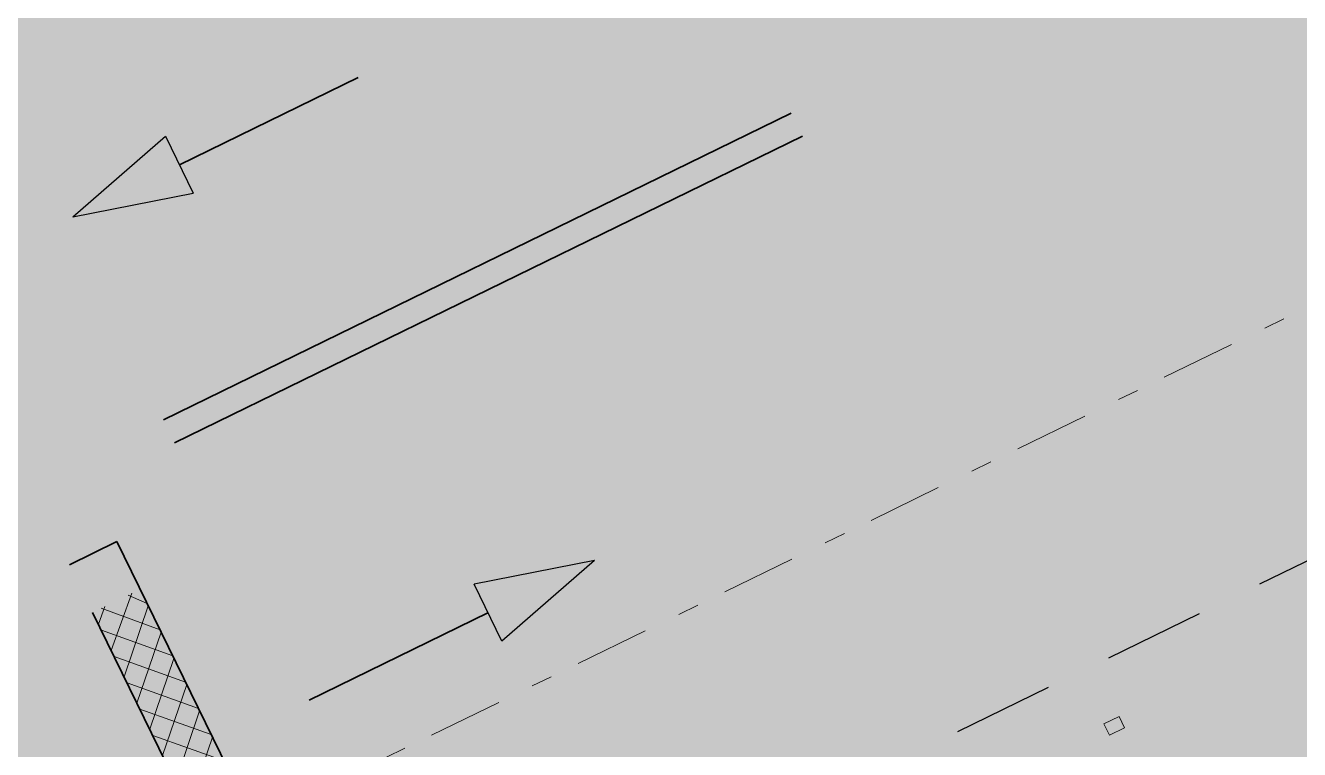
# Model space of a CAD drawing. Header units: metres. Extents: x 7511783 to 7512372, y 4692307 to 4692611.
# Drawn here: x 7511891.03 to 7511897.04, y 4692375.14 to 4692378.56 of the extents above; entities that cross this region are included whole.
import ezdxf

# ---------------------------------------------------------------- set-up
doc = ezdxf.new("R2010")
doc.units = ezdxf.units.M
doc.linetypes.add('Dot & Dashed', pattern=[670.2777624130249, 352.777767181396, -176.388883590699, 0, -141.11111164093])
doc.linetypes.add('Long Dashed', pattern=[793.7499761581423, 476.2499928474427, -317.4999833106997])
for name, color, linetype, lineweight, true_color in [('A - Fill Zone_Pen_No__102', 7, 'Continuous', 0, 0xcccccc), ('A - Fill Zone_Pen_No__176', 7, 'Continuous', 0, 0x93a0c6), ('A - Muret_Pen_No__102', 7, 'Continuous', 0, 0xcccccc), ('A -Polyline_Pen_No__48', 7, 'Continuous', 0, 0xa80f02), ('A -Polyline_Pen_No__8', 7, 'Continuous', 0, 0xa80f02), ('Marker - Section_Pen_No__85', 7, 'Continuous', 0, 0x80c2ff)]:
    doc.layers.add(name, color=color, linetype=linetype, lineweight=lineweight, true_color=true_color)
for name, color, linetype, lineweight in [('A - Muret', 7, 'Continuous', 0), ('A - Muret_Pen_No__101', 252, 'Continuous', 0), ('A - Muret_Pen_No__7', 7, 'Continuous', 0), ('A - Shtyllat', 7, 'Continuous', 0), ('A - Shtyllat_Pen_No__1', 7, 'Continuous', 0), ('A -Polyline', 7, 'Continuous', 0), ('A -Polyline_Pen_No__42', 8, 'Continuous', 0), ('bodrum 1 garazhat projekt', 7, 'Continuous', 0), ('garazhat-netw-amiri - b1', 20, 'Continuous', 0), ('Marker - Section', 7, 'Continuous', 0)]:
    doc.layers.add(name, color=color, linetype=linetype, lineweight=lineweight)
pattern_1 = [(44.99999999999999, (0, 0), (-68.94290863686237, 68.94290863686243), []), (135.0000000000002, (0, 0), (68.94290863686219, 68.94290863686261), [])]

# ---------------------------------------------------------------- blocks, each defined once
blk = doc.blocks.new('Wall_33', base_point=(27149.99549916007, -24950.64074474684))
at = {"layer": 'A - Muret_Pen_No__101', "linetype": 'Continuous', "lineweight": 13}
h = blk.add_hatch(dxfattribs=at)
h.set_pattern_fill('CONCRETE_BLOCK', color=252, style=0, pattern_type=2)
h.set_pattern_definition(pattern_1)
h.paths.add_polyline_path([(26899.99581397649, -24700.63728633086), (27149.9957809956, -24700.64073833176), (27150.00108528966, -19050.40592252639), (26900.00103407541, -19050.40566994096), (26900.00103407541, -19050.45601863697), (27149.99898041107, -19050.45947063786), (27149.99552841017, -19300.45943765698), (26900.00078148998, -19300.45598565608)])
h = blk.add_hatch(dxfattribs=at)
h.set_pattern_fill('CONCRETE_BLOCK', color=252, style=0, pattern_type=2)
h.set_pattern_definition(pattern_1)
h.paths.add_polyline_path([(26899.99551334998, -24950.64048098553), (27149.99551976507, -24950.64074474685), (26899.99551334998, -24950.63731584977)])
at = {"layer": 'A - Muret_Pen_No__7', "color": 7, "linetype": 'Continuous', "lineweight": 35, "flags": 128}
for points in [[(27150.00104184993, -19050.40590479135), (26900.00104185004, -19050.40566994096)], [(27149.99573401046, -24700.64074828263), (27150.00104184993, -19050.40590479135)], [(26900.00080695232, -19300.45604481404), (26899.99573401366, -24700.63722151421)], [(26899.99549916018, -24950.64050989645), (27149.99549916007, -24950.64074474684)]]:
    blk.add_lwpolyline(points, dxfattribs=at)
blk = doc.blocks.new('Wall_36', base_point=(28500.00000000001, -19000.83534970144))
at = {"layer": 'A - Muret_Pen_No__102', "linetype": 'Continuous', "lineweight": 0, "true_color": 0xcccccc}
blk.add_hatch(color=254, dxfattribs=at).paths.add_polyline_path([(47849.99994412059, -18880.83537853077), (47849.99994412059, -19000.83597085249), (51150, -19000.83541429359), (51150, -18880.83537853077)])
at = {"layer": 'A - Muret_Pen_No__7', "color": 7, "linetype": 'Continuous', "lineweight": 35, "flags": 128}
for points in [[(51150, -18880.83534970144), (47850, -18880.83534970144)], [(47850.00000000001, -19000.83534970144), (51150, -19000.83534970144)]]:
    blk.add_lwpolyline(points, dxfattribs=at)
blk = doc.blocks.new('Column_92', base_point=(445.0000000000009, 13129.9161381408))
at = {"layer": 'A - Shtyllat_Pen_No__1', "color": 7, "linetype": 'Continuous', "lineweight": 13, "flags": 128}
blk.add_lwpolyline([(405.0000000000009, 13159.91613814081), (405.0000000000009, 13099.9161381408), (485.000000000001, 13099.9161381408), (485.000000000001, 13159.91613814081)], close=True, dxfattribs=at)
blk = doc.blocks.new('Polyline_27', base_point=(20887.10587032432, -7380.512641548444))
at = {"layer": 'A -Polyline_Pen_No__48', "linetype": 'Continuous', "lineweight": 25, "true_color": 0xa80f02}
blk.add_hatch(color=14, dxfattribs=at).paths.add_polyline_path([(19387.10587032432, -7380.512641548451), (19946.91337032432, -7530.512641548449), (19946.91337032432, -7230.512641548448)])
at = {"layer": 'A -Polyline_Pen_No__48', "color": 14, "linetype": 'Continuous', "lineweight": 25, "true_color": 0xa80f02}
for p, q in [((19387.10587032432, -7380.512641548451), (19946.91337032432, -7230.512641548448)), ((19946.91337032432, -7230.512641548448), (19946.91337032432, -7530.512641548449)), ((19387.10587032432, -7380.512641548451), (19946.91337032432, -7530.512641548449))]:
    blk.add_line(p, q, dxfattribs=at)
at = {"layer": 'A -Polyline_Pen_No__8', "color": 14, "linetype": 'Continuous', "lineweight": 35, "true_color": 0xa80f02, "flags": 128}
blk.add_lwpolyline([(20887.10587032432, -7380.512641548444), (19946.91337032432, -7380.512641548448)], dxfattribs=at)
blk = doc.blocks.new('Polyline_28', base_point=(19387.10587032436, -9921.926484050668))
at = {"layer": 'A -Polyline_Pen_No__48', "linetype": 'Continuous', "lineweight": 25, "true_color": 0xa80f02}
blk.add_hatch(color=14, dxfattribs=at).paths.add_polyline_path([(20887.10587032436, -9921.926484050638), (20327.29837032436, -9771.92648405065), (20327.29837032436, -10071.92648405065)])
at = {"layer": 'A -Polyline_Pen_No__48', "color": 14, "linetype": 'Continuous', "lineweight": 25, "true_color": 0xa80f02}
for p, q in [((20887.10587032436, -9921.926484050638), (20327.29837032436, -9771.92648405065)), ((20327.29837032436, -10071.92648405065), (20327.29837032436, -9771.92648405065)), ((20887.10587032436, -9921.926484050638), (20327.29837032436, -10071.92648405065))]:
    blk.add_line(p, q, dxfattribs=at)
at = {"layer": 'A -Polyline_Pen_No__8', "color": 14, "linetype": 'Continuous', "lineweight": 35, "true_color": 0xa80f02, "flags": 128}
blk.add_lwpolyline([(19387.10587032436, -9921.926484050668), (20327.29837032436, -9921.92648405065)], dxfattribs=at)
blk = doc.blocks.new('Cutting Plane_1', base_point=(-2729.038131649883, -10324.94421901171))
at = {"layer": 'Marker - Section_Pen_No__85', "color": 151, "linetype": 'Dot & Dashed', "lineweight": 20, "true_color": 0x80c2ff}
blk.add_line((-2504.038131649883, -10324.94421901171), (75513.27257534125, -10324.94421901171), dxfattribs=at)
blk = doc.blocks.new('A$C75F44AD6')
at = {"layer": 'A - Fill Zone_Pen_No__102', "linetype": 'Continuous', "lineweight": 0, "true_color": 0xf2f2f2}
for points in [[(26516.49701639917, 62426.0089632505), (22541.49706537055, 62426.0089632505), (22541.49706537055, 59201.00896325049), (20591.49701639917, 59201.00896325049), (20591.49701639917, 54826.01264365789), (26516.49701639917, 54826.01264365789)], [(31166.49701639917, 62426.0089632505), (26516.49701639917, 62426.0089632505), (26516.49701639917, 54826.01264365789), (31166.49701639917, 54826.01264365789)]]:
    blk.add_hatch(color=7, dxfattribs=at).paths.add_polyline_path(points)
at = {"layer": 'A - Fill Zone_Pen_No__176', "linetype": 'Continuous', "lineweight": 0, "true_color": 0x242831}
blk.add_hatch(color=250, dxfattribs=at).paths.add_polyline_path([(4016.497029576724, 62426.00826416354), (4016.497029576724, 67626.84861451037), (31166.49701639917, 67626.84861451037), (31166.49701639917, 62426.0089632505), (22541.49706537055, 62426.0089632505), (22541.49706537055, 59201.00896325049), (20591.49701639917, 59201.00896325049), (20591.49701639917, 54826.01264365789), (17241.49701639917, 54826.01264365789), (17241.49701639917, 60101.0089632505), (15491.49701639917, 60101.0089632505), (15491.49701639917, 62426.00826416354)])
at = {"layer": 'A -Polyline_Pen_No__42', "color": 8, "linetype": 'Long Dashed', "lineweight": 25}
blk.add_lwpolyline([(22666.49706537055, 62426.0089632505), (30766.49701639917, 62426.0089632505)], dxfattribs=at)
at = {"layer": 'A - Muret', "color": 7, "lineweight": 35}
for name, p in [('Wall_36', (3766.497016399166, 65276.01786909111)), ('Wall_33', (22666.49706537055, 59076.00896325049))]:
    blk.add_blockref(name, p, dxfattribs=at)
at = {"layer": 'A - Shtyllat', "color": 7, "lineweight": 35}
blk.add_blockref('Column_92', (26516.49701639916, 62126.00794611996), dxfattribs=at)
at = {"layer": 'A -Polyline', "color": 14, "linetype": 'Continuous', "lineweight": 35, "true_color": 0xa80f02}
for name, p in [('Polyline_27', (24653.60288672349, 66446.33597296194)), ('Polyline_28', (23153.60288672353, 63904.92213045972))]:
    blk.add_blockref(name, p, dxfattribs=at)
at = {"layer": 'Marker - Section', "color": 151, "lineweight": 20, "true_color": 0x80c2ff}
blk.add_blockref('Cutting Plane_1', (1037.458884749284, 63501.90439549867), dxfattribs=at)

msp = doc.modelspace()

# ---------------------------------------------------------------- linework, layer by layer
at = {"layer": 'garazhat-netw-amiri - b1'}
msp.add_circle((7511922.380949955, 4692382.212120954), 75.36126493235138, dxfattribs=at)

# ---------------------------------------------------------------- block references
at = {"layer": 'bodrum 1 garazhat projekt', "xscale": 0.001, "yscale": 0.001, "zscale": 0.001, "rotation": 26.04535599708318}
msp.add_blockref('A$C75F44AD6', (7511899.624007692, 4692307.794563157), dxfattribs=at)

doc.saveas('drawing.dxf')
